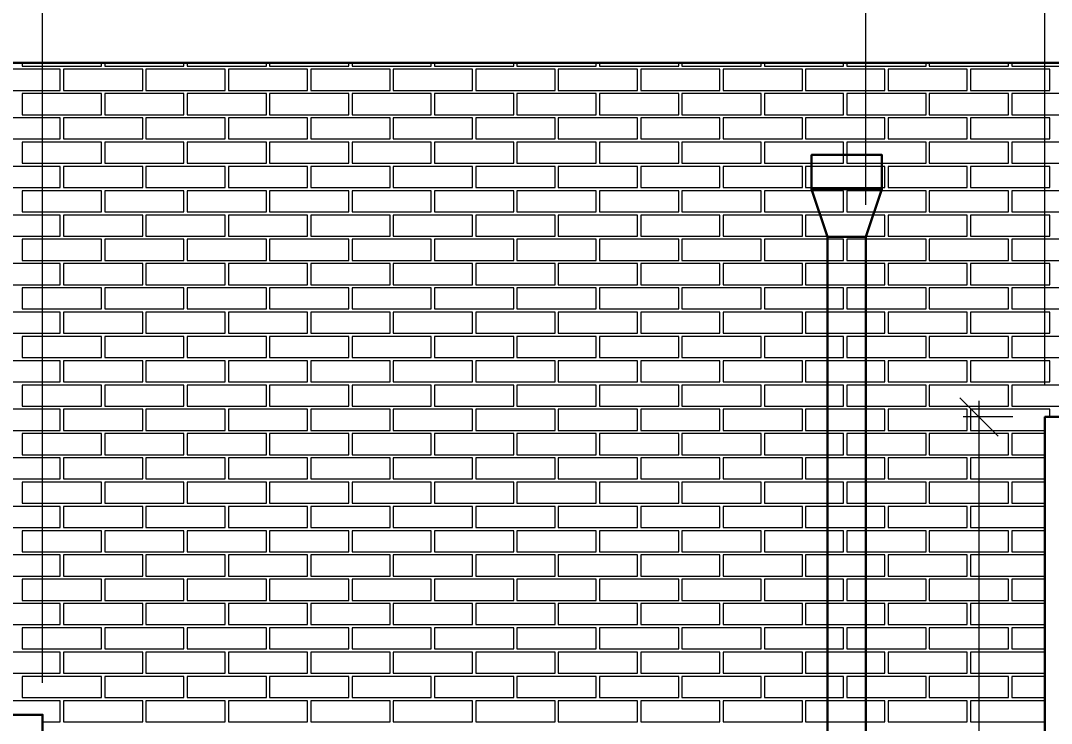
# Model space of a CAD drawing. Header units: millimetres. Extents: x -85477 to 745244, y -3684 to 128206.
# Drawn here: x 707928 to 711153, y 73037 to 75236 of the extents above; entities that cross this region are included whole.
import ezdxf

# ---------------------------------------------------------------- set-up
doc = ezdxf.new("R2010")
doc.units = ezdxf.units.MM
doc.layers.add('РАЗМЕРЫ', color=5, linetype='Continuous', lineweight=15)
doc.layers.add('СТЕНЫ 01', color=7, linetype='Continuous', lineweight=50)
doc.styles.add('ism - 01', font='simplex.shx', dxfattribs={"width": 0.62, "oblique": 15, "height": 150})
doc.dimstyles.new('ism - 01', dxfattribs={"dimtxt": 150, "dimasz": 120, "dimexe": 50, "dimexo": 100, "dimgap": 65, "dimtad": 1, "dimdec": 0, "dimtxsty": 'ism - 01', "dimblk": 'OBLIQUE', "dimcen": 0, "dimdle": 50, "dimadec": 0, "dimazin": 0, "dimtfac": 1, "dimtdec": 0, "dimtmove": 0, "dimatfit": 3, "dimldrblk": 'OBLIQUE', "dimfxl": 1, "dimlwd": -1, "dimlwe": -1, "dimarcsym": 0})

# ---------------------------------------------------------------- blocks, each defined once
blk = doc.blocks.new('_Oblique')
at = {"color": 0, "lineweight": -2}
blk.add_line((-0.5, -0.5), (0.5, 0.5), dxfattribs=at)
blk = doc.blocks.new('*D350')
at = {"layer": 'Defpoints', "color": 0}
for p in [(710572.6, 75451.7), (710572.6, 74559.4), (711132.6, 73996)]:
    blk.add_point(p, dxfattribs=at)
at = {"layer": 'РАЗМЕРЫ', "color": 0}
for p, q in [((710572.6, 74659.4), (710572.6, 75501.7)), ((711132.6, 74096), (711132.6, 75501.7)), ((711182.6, 75451.7), (710522.6, 75451.7))]:
    blk.add_line(p, q, dxfattribs=at)
at = {"layer": 'РАЗМЕРЫ', "color": 0, "xscale": 120, "yscale": 120, "zscale": 120, "rotation": 180}
blk.add_blockref('_Oblique', (710572.6, 75451.7), dxfattribs=at)
at = {"layer": 'РАЗМЕРЫ', "color": 0, "xscale": 120, "yscale": 120, "zscale": 120}
blk.add_blockref('_Oblique', (711132.6, 75451.7), dxfattribs=at)
at = {"layer": 'РАЗМЕРЫ', "color": 0, "insert": (710852.6, 75599.2), "char_height": 150, "attachment_point": 5, "style": 'ism - 01'}
blk.add_mtext('560', dxfattribs=at)
blk = doc.blocks.new('*D351')
at = {"layer": 'Defpoints', "color": 0}
for p in [(706777.3, 75773.4), (706777.3, 75104), (711132.6, 73996)]:
    blk.add_point(p, dxfattribs=at)
at = {"layer": 'РАЗМЕРЫ', "color": 0}
for p, q in [((706777.3, 75204), (706777.3, 75823.4)), ((711132.6, 74096), (711132.6, 75823.4)), ((711182.6, 75773.4), (706727.3, 75773.4))]:
    blk.add_line(p, q, dxfattribs=at)
at = {"layer": 'РАЗМЕРЫ', "color": 0, "xscale": 120, "yscale": 120, "zscale": 120, "rotation": 180}
blk.add_blockref('_Oblique', (706777.3, 75773.4), dxfattribs=at)
at = {"layer": 'РАЗМЕРЫ', "color": 0, "xscale": 120, "yscale": 120, "zscale": 120}
blk.add_blockref('_Oblique', (711132.6, 75773.4), dxfattribs=at)
at = {"layer": 'РАЗМЕРЫ', "color": 0, "insert": (708954.9, 75916.5), "char_height": 150, "attachment_point": 5, "style": 'ism - 01'}
blk.add_mtext('4355', dxfattribs=at)
blk = doc.blocks.new('*D353')
at = {"layer": 'Defpoints', "color": 0}
for p in [(707996.6, 75483.2), (707216.6, 73064), (707996.6, 73064)]:
    blk.add_point(p, dxfattribs=at)
at = {"layer": 'РАЗМЕРЫ', "color": 0}
for p, q in [((707216.6, 73164), (707216.6, 75533.2)), ((707996.6, 73164), (707996.6, 75533.2)), ((707166.6, 75483.2), (708046.6, 75483.2)), ((707996.6, 75483.2), (708721.5, 75483.2))]:
    blk.add_line(p, q, dxfattribs=at)
at = {"layer": 'РАЗМЕРЫ', "color": 0, "xscale": 120, "yscale": 120, "zscale": 120, "rotation": 180}
blk.add_blockref('_Oblique', (707216.6, 75483.2), dxfattribs=at)
at = {"layer": 'РАЗМЕРЫ', "color": 0, "xscale": 120, "yscale": 120, "zscale": 120}
blk.add_blockref('_Oblique', (707996.6, 75483.2), dxfattribs=at)
at = {"layer": 'РАЗМЕРЫ', "color": 0, "insert": (708545.8, 75623.2), "char_height": 150, "attachment_point": 5, "style": 'ism - 01'}
blk.add_mtext('780', dxfattribs=at)
blk = doc.blocks.new('*D354')
at = {"layer": 'Defpoints', "color": 0}
for p in [(713080.6, 75773.4), (711132.6, 73996), (713080.6, 73996)]:
    blk.add_point(p, dxfattribs=at)
at = {"layer": 'РАЗМЕРЫ', "color": 0}
for p, q in [((711132.6, 74096), (711132.6, 75823.4)), ((713080.6, 74096), (713080.6, 75823.4)), ((711082.6, 75773.4), (713130.6, 75773.4))]:
    blk.add_line(p, q, dxfattribs=at)
at = {"layer": 'РАЗМЕРЫ', "color": 0, "xscale": 120, "yscale": 120, "zscale": 120, "rotation": 180}
blk.add_blockref('_Oblique', (711132.6, 75773.4), dxfattribs=at)
at = {"layer": 'РАЗМЕРЫ', "color": 0, "xscale": 120, "yscale": 120, "zscale": 120}
blk.add_blockref('_Oblique', (713080.6, 75773.4), dxfattribs=at)
at = {"layer": 'РАЗМЕРЫ', "color": 0, "insert": (712106.6, 75917.7), "char_height": 150, "attachment_point": 5, "style": 'ism - 01'}
blk.add_mtext('1948', dxfattribs=at)
blk = doc.blocks.new('*D362')
at = {"layer": 'Defpoints', "color": 0}
for p in [(710926.7, 73996), (711132.6, 73996), (711132.6, 71004)]:
    blk.add_point(p, dxfattribs=at)
at = {"layer": 'РАЗМЕРЫ', "color": 0}
for p, q in [((710926.7, 70954), (710926.7, 74046)), ((711032.6, 73996), (710876.7, 73996)), ((711032.6, 71004), (710876.7, 71004))]:
    blk.add_line(p, q, dxfattribs=at)
at = {"layer": 'РАЗМЕРЫ', "color": 0, "xscale": 120, "yscale": 120, "zscale": 120}
for p, rotation in [((710926.7, 73996), 90), ((710926.7, 71004), 270)]:
    blk.add_blockref('_Oblique', p, dxfattribs=dict(at, rotation=rotation))
at = {"layer": 'РАЗМЕРЫ', "color": 0, "insert": (710776.5, 72500), "char_height": 150, "attachment_point": 5, "rotation": 90, "style": 'ism - 01', "bg_fill": 3, "box_fill_scale": 1.1, "bg_fill_color": 256, "bg_fill_true_color": 13158600, "bg_fill_transparency": 0}
blk.add_mtext('2992', dxfattribs=at)

msp = doc.modelspace()

# ---------------------------------------------------------------- linework, layer by layer
at = {"layer": 'РАЗМЕРЫ', "color": 9, "transparency": 33554559}
for points in [[(707803.9, 75018), (708051.9, 75018), (708051.9, 75084), (707803.9, 75084)], [(708061.9, 75018), (708309.9, 75018), (708309.9, 75084), (708061.9, 75084)], [(708319.9, 75018), (708567.9, 75018), (708567.9, 75084), (708319.9, 75084)], [(708577.9, 75018), (708825.9, 75018), (708825.9, 75084), (708577.9, 75084)], [(708835.9, 75018), (709083.9, 75018), (709083.9, 75084), (708835.9, 75084)], [(709093.9, 75018), (709341.9, 75018), (709341.9, 75084), (709093.9, 75084)], [(709351.9, 75018), (709599.9, 75018), (709599.9, 75084), (709351.9, 75084)], [(709609.9, 75018), (709857.9, 75018), (709857.9, 75084), (709609.9, 75084)], [(709867.9, 75018), (710115.9, 75018), (710115.9, 75084), (709867.9, 75084)], [(710125.9, 75018), (710373.9, 75018), (710373.9, 75084), (710125.9, 75084)], [(710383.9, 75018), (710631.9, 75018), (710631.9, 75084), (710383.9, 75084)], [(710641.9, 75018), (710889.9, 75018), (710889.9, 75084), (710641.9, 75084)], [(710899.9, 75018), (711147.9, 75018), (711147.9, 75084), (710899.9, 75084)], [(707932.9, 74942), (708180.9, 74942), (708180.9, 75008), (707932.9, 75008)], [(708190.9, 74942), (708438.9, 74942), (708438.9, 75008), (708190.9, 75008)], [(708448.9, 74942), (708696.9, 74942), (708696.9, 75008), (708448.9, 75008)], [(708706.9, 74942), (708954.9, 74942), (708954.9, 75008), (708706.9, 75008)], [(708964.9, 74942), (709212.9, 74942), (709212.9, 75008), (708964.9, 75008)], [(709222.9, 74942), (709470.9, 74942), (709470.9, 75008), (709222.9, 75008)], [(709480.9, 74942), (709728.9, 74942), (709728.9, 75008), (709480.9, 75008)], [(709738.9, 74942), (709986.9, 74942), (709986.9, 75008), (709738.9, 75008)], [(709996.9, 74942), (710244.9, 74942), (710244.9, 75008), (709996.9, 75008)], [(710254.9, 74942), (710502.9, 74942), (710502.9, 75008), (710254.9, 75008)], [(710512.9, 74942), (710760.9, 74942), (710760.9, 75008), (710512.9, 75008)], [(710770.9, 74942), (711018.9, 74942), (711018.9, 75008), (710770.9, 75008)], [(711028.9, 74942), (711276.9, 74942), (711276.9, 75008), (711028.9, 75008)], [(707803.9, 74866), (708051.9, 74866), (708051.9, 74932), (707803.9, 74932)], [(708061.9, 74866), (708309.9, 74866), (708309.9, 74932), (708061.9, 74932)], [(708319.9, 74866), (708567.9, 74866), (708567.9, 74932), (708319.9, 74932)], [(708577.9, 74866), (708825.9, 74866), (708825.9, 74932), (708577.9, 74932)], [(708835.9, 74866), (709083.9, 74866), (709083.9, 74932), (708835.9, 74932)], [(709093.9, 74866), (709341.9, 74866), (709341.9, 74932), (709093.9, 74932)], [(709351.9, 74866), (709599.9, 74866), (709599.9, 74932), (709351.9, 74932)], [(709609.9, 74866), (709857.9, 74866), (709857.9, 74932), (709609.9, 74932)], [(709867.9, 74866), (710115.9, 74866), (710115.9, 74932), (709867.9, 74932)], [(710125.9, 74866), (710373.9, 74866), (710373.9, 74932), (710125.9, 74932)], [(710383.9, 74866), (710631.9, 74866), (710631.9, 74932), (710383.9, 74932)], [(710641.9, 74866), (710889.9, 74866), (710889.9, 74932), (710641.9, 74932)], [(710899.9, 74866), (711147.9, 74866), (711147.9, 74932), (710899.9, 74932)], [(707932.9, 74790), (708180.9, 74790), (708180.9, 74856), (707932.9, 74856)], [(708190.9, 74790), (708438.9, 74790), (708438.9, 74856), (708190.9, 74856)], [(708448.9, 74790), (708696.9, 74790), (708696.9, 74856), (708448.9, 74856)], [(708706.9, 74790), (708954.9, 74790), (708954.9, 74856), (708706.9, 74856)], [(708964.9, 74790), (709212.9, 74790), (709212.9, 74856), (708964.9, 74856)], [(709222.9, 74790), (709470.9, 74790), (709470.9, 74856), (709222.9, 74856)], [(709480.9, 74790), (709728.9, 74790), (709728.9, 74856), (709480.9, 74856)], [(709738.9, 74790), (709986.9, 74790), (709986.9, 74856), (709738.9, 74856)], [(709996.9, 74790), (710244.9, 74790), (710244.9, 74856), (709996.9, 74856)], [(710254.9, 74790), (710502.9, 74790), (710502.9, 74856), (710254.9, 74856)], [(710512.9, 74790), (710760.9, 74790), (710760.9, 74856), (710512.9, 74856)], [(710770.9, 74790), (711018.9, 74790), (711018.9, 74856), (710770.9, 74856)], [(711028.9, 74790), (711276.9, 74790), (711276.9, 74856), (711028.9, 74856)], [(707803.9, 74714), (708051.9, 74714), (708051.9, 74780), (707803.9, 74780)], [(708061.9, 74714), (708309.9, 74714), (708309.9, 74780), (708061.9, 74780)], [(708319.9, 74714), (708567.9, 74714), (708567.9, 74780), (708319.9, 74780)], [(708577.9, 74714), (708825.9, 74714), (708825.9, 74780), (708577.9, 74780)], [(708835.9, 74714), (709083.9, 74714), (709083.9, 74780), (708835.9, 74780)], [(709093.9, 74714), (709341.9, 74714), (709341.9, 74780), (709093.9, 74780)], [(709351.9, 74714), (709599.9, 74714), (709599.9, 74780), (709351.9, 74780)], [(709609.9, 74714), (709857.9, 74714), (709857.9, 74780), (709609.9, 74780)], [(709867.9, 74714), (710115.9, 74714), (710115.9, 74780), (709867.9, 74780)], [(710125.9, 74714), (710373.9, 74714), (710373.9, 74780), (710125.9, 74780)], [(710383.9, 74714), (710631.9, 74714), (710631.9, 74780), (710383.9, 74780)], [(710641.9, 74714), (710889.9, 74714), (710889.9, 74780), (710641.9, 74780)], [(710899.9, 74714), (711147.9, 74714), (711147.9, 74780), (710899.9, 74780)], [(707932.9, 74638), (708180.9, 74638), (708180.9, 74704), (707932.9, 74704)], [(708190.9, 74638), (708438.9, 74638), (708438.9, 74704), (708190.9, 74704)], [(708448.9, 74638), (708696.9, 74638), (708696.9, 74704), (708448.9, 74704)], [(708706.9, 74638), (708954.9, 74638), (708954.9, 74704), (708706.9, 74704)], [(708964.9, 74638), (709212.9, 74638), (709212.9, 74704), (708964.9, 74704)], [(709222.9, 74638), (709470.9, 74638), (709470.9, 74704), (709222.9, 74704)], [(709480.9, 74638), (709728.9, 74638), (709728.9, 74704), (709480.9, 74704)], [(709738.9, 74638), (709986.9, 74638), (709986.9, 74704), (709738.9, 74704)], [(709996.9, 74638), (710244.9, 74638), (710244.9, 74704), (709996.9, 74704)], [(710254.9, 74638), (710502.9, 74638), (710502.9, 74704), (710254.9, 74704)], [(710512.9, 74638), (710760.9, 74638), (710760.9, 74704), (710512.9, 74704)], [(710770.9, 74638), (711018.9, 74638), (711018.9, 74704), (710770.9, 74704)], [(711028.9, 74638), (711276.9, 74638), (711276.9, 74704), (711028.9, 74704)], [(707803.9, 74562), (708051.9, 74562), (708051.9, 74628), (707803.9, 74628)], [(708061.9, 74562), (708309.9, 74562), (708309.9, 74628), (708061.9, 74628)], [(708319.9, 74562), (708567.9, 74562), (708567.9, 74628), (708319.9, 74628)], [(708577.9, 74562), (708825.9, 74562), (708825.9, 74628), (708577.9, 74628)], [(708835.9, 74562), (709083.9, 74562), (709083.9, 74628), (708835.9, 74628)], [(709093.9, 74562), (709341.9, 74562), (709341.9, 74628), (709093.9, 74628)], [(709351.9, 74562), (709599.9, 74562), (709599.9, 74628), (709351.9, 74628)], [(709609.9, 74562), (709857.9, 74562), (709857.9, 74628), (709609.9, 74628)], [(709867.9, 74562), (710115.9, 74562), (710115.9, 74628), (709867.9, 74628)], [(710125.9, 74562), (710373.9, 74562), (710373.9, 74628), (710125.9, 74628)], [(710383.9, 74562), (710631.9, 74562), (710631.9, 74628), (710383.9, 74628)], [(710641.9, 74562), (710889.9, 74562), (710889.9, 74628), (710641.9, 74628)], [(710899.9, 74562), (711147.9, 74562), (711147.9, 74628), (710899.9, 74628)], [(707932.9, 74486), (708180.9, 74486), (708180.9, 74552), (707932.9, 74552)], [(708190.9, 74486), (708438.9, 74486), (708438.9, 74552), (708190.9, 74552)], [(708448.9, 74486), (708696.9, 74486), (708696.9, 74552), (708448.9, 74552)], [(708706.9, 74486), (708954.9, 74486), (708954.9, 74552), (708706.9, 74552)], [(708964.9, 74486), (709212.9, 74486), (709212.9, 74552), (708964.9, 74552)], [(709222.9, 74486), (709470.9, 74486), (709470.9, 74552), (709222.9, 74552)], [(709480.9, 74486), (709728.9, 74486), (709728.9, 74552), (709480.9, 74552)], [(709738.9, 74486), (709986.9, 74486), (709986.9, 74552), (709738.9, 74552)], [(709996.9, 74486), (710244.9, 74486), (710244.9, 74552), (709996.9, 74552)], [(710254.9, 74486), (710502.9, 74486), (710502.9, 74552), (710254.9, 74552)], [(710512.9, 74486), (710760.9, 74486), (710760.9, 74552), (710512.9, 74552)], [(710770.9, 74486), (711018.9, 74486), (711018.9, 74552), (710770.9, 74552)], [(711028.9, 74486), (711276.9, 74486), (711276.9, 74552), (711028.9, 74552)], [(707803.9, 74410), (708051.9, 74410), (708051.9, 74476), (707803.9, 74476)], [(708061.9, 74410), (708309.9, 74410), (708309.9, 74476), (708061.9, 74476)], [(708319.9, 74410), (708567.9, 74410), (708567.9, 74476), (708319.9, 74476)], [(708577.9, 74410), (708825.9, 74410), (708825.9, 74476), (708577.9, 74476)], [(708835.9, 74410), (709083.9, 74410), (709083.9, 74476), (708835.9, 74476)], [(709093.9, 74410), (709341.9, 74410), (709341.9, 74476), (709093.9, 74476)], [(709351.9, 74410), (709599.9, 74410), (709599.9, 74476), (709351.9, 74476)], [(709609.9, 74410), (709857.9, 74410), (709857.9, 74476), (709609.9, 74476)], [(709867.9, 74410), (710115.9, 74410), (710115.9, 74476), (709867.9, 74476)], [(710125.9, 74410), (710373.9, 74410), (710373.9, 74476), (710125.9, 74476)], [(710383.9, 74410), (710631.9, 74410), (710631.9, 74476), (710383.9, 74476)], [(710641.9, 74410), (710889.9, 74410), (710889.9, 74476), (710641.9, 74476)], [(710899.9, 74410), (711147.9, 74410), (711147.9, 74476), (710899.9, 74476)], [(707932.9, 74334), (708180.9, 74334), (708180.9, 74400), (707932.9, 74400)], [(708190.9, 74334), (708438.9, 74334), (708438.9, 74400), (708190.9, 74400)], [(708448.9, 74334), (708696.9, 74334), (708696.9, 74400), (708448.9, 74400)], [(708706.9, 74334), (708954.9, 74334), (708954.9, 74400), (708706.9, 74400)], [(708964.9, 74334), (709212.9, 74334), (709212.9, 74400), (708964.9, 74400)], [(709222.9, 74334), (709470.9, 74334), (709470.9, 74400), (709222.9, 74400)], [(709480.9, 74334), (709728.9, 74334), (709728.9, 74400), (709480.9, 74400)], [(709738.9, 74334), (709986.9, 74334), (709986.9, 74400), (709738.9, 74400)], [(709996.9, 74334), (710244.9, 74334), (710244.9, 74400), (709996.9, 74400)], [(710254.9, 74334), (710502.9, 74334), (710502.9, 74400), (710254.9, 74400)], [(710512.9, 74334), (710760.9, 74334), (710760.9, 74400), (710512.9, 74400)], [(710770.9, 74334), (711018.9, 74334), (711018.9, 74400), (710770.9, 74400)], [(711028.9, 74334), (711276.9, 74334), (711276.9, 74400), (711028.9, 74400)], [(707803.9, 74258), (708051.9, 74258), (708051.9, 74324), (707803.9, 74324)], [(708061.9, 74258), (708309.9, 74258), (708309.9, 74324), (708061.9, 74324)], [(708319.9, 74258), (708567.9, 74258), (708567.9, 74324), (708319.9, 74324)], [(708577.9, 74258), (708825.9, 74258), (708825.9, 74324), (708577.9, 74324)], [(708835.9, 74258), (709083.9, 74258), (709083.9, 74324), (708835.9, 74324)], [(709093.9, 74258), (709341.9, 74258), (709341.9, 74324), (709093.9, 74324)], [(709351.9, 74258), (709599.9, 74258), (709599.9, 74324), (709351.9, 74324)], [(709609.9, 74258), (709857.9, 74258), (709857.9, 74324), (709609.9, 74324)], [(709867.9, 74258), (710115.9, 74258), (710115.9, 74324), (709867.9, 74324)], [(710125.9, 74258), (710373.9, 74258), (710373.9, 74324), (710125.9, 74324)], [(710383.9, 74258), (710631.9, 74258), (710631.9, 74324), (710383.9, 74324)], [(710641.9, 74258), (710889.9, 74258), (710889.9, 74324), (710641.9, 74324)], [(710899.9, 74258), (711147.9, 74258), (711147.9, 74324), (710899.9, 74324)], [(707932.9, 74182), (708180.9, 74182), (708180.9, 74248), (707932.9, 74248)], [(708190.9, 74182), (708438.9, 74182), (708438.9, 74248), (708190.9, 74248)], [(708448.9, 74182), (708696.9, 74182), (708696.9, 74248), (708448.9, 74248)], [(708706.9, 74182), (708954.9, 74182), (708954.9, 74248), (708706.9, 74248)], [(708964.9, 74182), (709212.9, 74182), (709212.9, 74248), (708964.9, 74248)], [(709222.9, 74182), (709470.9, 74182), (709470.9, 74248), (709222.9, 74248)], [(709480.9, 74182), (709728.9, 74182), (709728.9, 74248), (709480.9, 74248)], [(709738.9, 74182), (709986.9, 74182), (709986.9, 74248), (709738.9, 74248)], [(709996.9, 74182), (710244.9, 74182), (710244.9, 74248), (709996.9, 74248)], [(710254.9, 74182), (710502.9, 74182), (710502.9, 74248), (710254.9, 74248)], [(710512.9, 74182), (710760.9, 74182), (710760.9, 74248), (710512.9, 74248)], [(710770.9, 74182), (711018.9, 74182), (711018.9, 74248), (710770.9, 74248)], [(711028.9, 74182), (711276.9, 74182), (711276.9, 74248), (711028.9, 74248)], [(707803.9, 74106), (708051.9, 74106), (708051.9, 74172), (707803.9, 74172)], [(708061.9, 74106), (708309.9, 74106), (708309.9, 74172), (708061.9, 74172)], [(708319.9, 74106), (708567.9, 74106), (708567.9, 74172), (708319.9, 74172)], [(708577.9, 74106), (708825.9, 74106), (708825.9, 74172), (708577.9, 74172)], [(708835.9, 74106), (709083.9, 74106), (709083.9, 74172), (708835.9, 74172)], [(709093.9, 74106), (709341.9, 74106), (709341.9, 74172), (709093.9, 74172)], [(709351.9, 74106), (709599.9, 74106), (709599.9, 74172), (709351.9, 74172)], [(709609.9, 74106), (709857.9, 74106), (709857.9, 74172), (709609.9, 74172)], [(709867.9, 74106), (710115.9, 74106), (710115.9, 74172), (709867.9, 74172)], [(710125.9, 74106), (710373.9, 74106), (710373.9, 74172), (710125.9, 74172)], [(710383.9, 74106), (710631.9, 74106), (710631.9, 74172), (710383.9, 74172)], [(710641.9, 74106), (710889.9, 74106), (710889.9, 74172), (710641.9, 74172)], [(710899.9, 74106), (711147.9, 74106), (711147.9, 74172), (710899.9, 74172)], [(707932.9, 74030), (708180.9, 74030), (708180.9, 74096), (707932.9, 74096)], [(708190.9, 74030), (708438.9, 74030), (708438.9, 74096), (708190.9, 74096)], [(708448.9, 74030), (708696.9, 74030), (708696.9, 74096), (708448.9, 74096)], [(708706.9, 74030), (708954.9, 74030), (708954.9, 74096), (708706.9, 74096)], [(708964.9, 74030), (709212.9, 74030), (709212.9, 74096), (708964.9, 74096)], [(709222.9, 74030), (709470.9, 74030), (709470.9, 74096), (709222.9, 74096)], [(709480.9, 74030), (709728.9, 74030), (709728.9, 74096), (709480.9, 74096)], [(709738.9, 74030), (709986.9, 74030), (709986.9, 74096), (709738.9, 74096)], [(709996.9, 74030), (710244.9, 74030), (710244.9, 74096), (709996.9, 74096)], [(710254.9, 74030), (710502.9, 74030), (710502.9, 74096), (710254.9, 74096)], [(710512.9, 74030), (710760.9, 74030), (710760.9, 74096), (710512.9, 74096)], [(710770.9, 74030), (711018.9, 74030), (711018.9, 74096), (710770.9, 74096)], [(711028.9, 74030), (711276.9, 74030), (711276.9, 74096), (711028.9, 74096)], [(707803.9, 73954), (708051.9, 73954), (708051.9, 74020), (707803.9, 74020)], [(708061.9, 73954), (708309.9, 73954), (708309.9, 74020), (708061.9, 74020)], [(708319.9, 73954), (708567.9, 73954), (708567.9, 74020), (708319.9, 74020)], [(708577.9, 73954), (708825.9, 73954), (708825.9, 74020), (708577.9, 74020)], [(708835.9, 73954), (709083.9, 73954), (709083.9, 74020), (708835.9, 74020)], [(709093.9, 73954), (709341.9, 73954), (709341.9, 74020), (709093.9, 74020)], [(709351.9, 73954), (709599.9, 73954), (709599.9, 74020), (709351.9, 74020)], [(709609.9, 73954), (709857.9, 73954), (709857.9, 74020), (709609.9, 74020)], [(709867.9, 73954), (710115.9, 73954), (710115.9, 74020), (709867.9, 74020)], [(710125.9, 73954), (710373.9, 73954), (710373.9, 74020), (710125.9, 74020)], [(710383.9, 73954), (710631.9, 73954), (710631.9, 74020), (710383.9, 74020)], [(710641.9, 73954), (710889.9, 73954), (710889.9, 74020), (710641.9, 74020)], [(707932.9, 73878), (708180.9, 73878), (708180.9, 73944), (707932.9, 73944)], [(708190.9, 73878), (708438.9, 73878), (708438.9, 73944), (708190.9, 73944)], [(708448.9, 73878), (708696.9, 73878), (708696.9, 73944), (708448.9, 73944)], [(708706.9, 73878), (708954.9, 73878), (708954.9, 73944), (708706.9, 73944)], [(708964.9, 73878), (709212.9, 73878), (709212.9, 73944), (708964.9, 73944)], [(709222.9, 73878), (709470.9, 73878), (709470.9, 73944), (709222.9, 73944)], [(709480.9, 73878), (709728.9, 73878), (709728.9, 73944), (709480.9, 73944)], [(709738.9, 73878), (709986.9, 73878), (709986.9, 73944), (709738.9, 73944)], [(709996.9, 73878), (710244.9, 73878), (710244.9, 73944), (709996.9, 73944)], [(710254.9, 73878), (710502.9, 73878), (710502.9, 73944), (710254.9, 73944)], [(710512.9, 73878), (710760.9, 73878), (710760.9, 73944), (710512.9, 73944)], [(710770.9, 73878), (711018.9, 73878), (711018.9, 73944), (710770.9, 73944)], [(707803.9, 73802), (708051.9, 73802), (708051.9, 73868), (707803.9, 73868)], [(708061.9, 73802), (708309.9, 73802), (708309.9, 73868), (708061.9, 73868)], [(708319.9, 73802), (708567.9, 73802), (708567.9, 73868), (708319.9, 73868)], [(708577.9, 73802), (708825.9, 73802), (708825.9, 73868), (708577.9, 73868)], [(708835.9, 73802), (709083.9, 73802), (709083.9, 73868), (708835.9, 73868)], [(709093.9, 73802), (709341.9, 73802), (709341.9, 73868), (709093.9, 73868)], [(709351.9, 73802), (709599.9, 73802), (709599.9, 73868), (709351.9, 73868)], [(709609.9, 73802), (709857.9, 73802), (709857.9, 73868), (709609.9, 73868)], [(709867.9, 73802), (710115.9, 73802), (710115.9, 73868), (709867.9, 73868)], [(710125.9, 73802), (710373.9, 73802), (710373.9, 73868), (710125.9, 73868)], [(710383.9, 73802), (710631.9, 73802), (710631.9, 73868), (710383.9, 73868)], [(710641.9, 73802), (710889.9, 73802), (710889.9, 73868), (710641.9, 73868)], [(707932.9, 73726), (708180.9, 73726), (708180.9, 73792), (707932.9, 73792)], [(708190.9, 73726), (708438.9, 73726), (708438.9, 73792), (708190.9, 73792)], [(708448.9, 73726), (708696.9, 73726), (708696.9, 73792), (708448.9, 73792)], [(708706.9, 73726), (708954.9, 73726), (708954.9, 73792), (708706.9, 73792)], [(708964.9, 73726), (709212.9, 73726), (709212.9, 73792), (708964.9, 73792)], [(709222.9, 73726), (709470.9, 73726), (709470.9, 73792), (709222.9, 73792)], [(709480.9, 73726), (709728.9, 73726), (709728.9, 73792), (709480.9, 73792)], [(709738.9, 73726), (709986.9, 73726), (709986.9, 73792), (709738.9, 73792)], [(709996.9, 73726), (710244.9, 73726), (710244.9, 73792), (709996.9, 73792)], [(710254.9, 73726), (710502.9, 73726), (710502.9, 73792), (710254.9, 73792)], [(710512.9, 73726), (710760.9, 73726), (710760.9, 73792), (710512.9, 73792)], [(710770.9, 73726), (711018.9, 73726), (711018.9, 73792), (710770.9, 73792)], [(707803.9, 73650), (708051.9, 73650), (708051.9, 73716), (707803.9, 73716)], [(708061.9, 73650), (708309.9, 73650), (708309.9, 73716), (708061.9, 73716)], [(708319.9, 73650), (708567.9, 73650), (708567.9, 73716), (708319.9, 73716)], [(708577.9, 73650), (708825.9, 73650), (708825.9, 73716), (708577.9, 73716)], [(708835.9, 73650), (709083.9, 73650), (709083.9, 73716), (708835.9, 73716)], [(709093.9, 73650), (709341.9, 73650), (709341.9, 73716), (709093.9, 73716)], [(709351.9, 73650), (709599.9, 73650), (709599.9, 73716), (709351.9, 73716)], [(709609.9, 73650), (709857.9, 73650), (709857.9, 73716), (709609.9, 73716)], [(709867.9, 73650), (710115.9, 73650), (710115.9, 73716), (709867.9, 73716)], [(710125.9, 73650), (710373.9, 73650), (710373.9, 73716), (710125.9, 73716)], [(710383.9, 73650), (710631.9, 73650), (710631.9, 73716), (710383.9, 73716)], [(710641.9, 73650), (710889.9, 73650), (710889.9, 73716), (710641.9, 73716)], [(707932.9, 73574), (708180.9, 73574), (708180.9, 73640), (707932.9, 73640)], [(708190.9, 73574), (708438.9, 73574), (708438.9, 73640), (708190.9, 73640)], [(708448.9, 73574), (708696.9, 73574), (708696.9, 73640), (708448.9, 73640)], [(708706.9, 73574), (708954.9, 73574), (708954.9, 73640), (708706.9, 73640)], [(708964.9, 73574), (709212.9, 73574), (709212.9, 73640), (708964.9, 73640)], [(709222.9, 73574), (709470.9, 73574), (709470.9, 73640), (709222.9, 73640)], [(709480.9, 73574), (709728.9, 73574), (709728.9, 73640), (709480.9, 73640)], [(709738.9, 73574), (709986.9, 73574), (709986.9, 73640), (709738.9, 73640)], [(709996.9, 73574), (710244.9, 73574), (710244.9, 73640), (709996.9, 73640)], [(710254.9, 73574), (710502.9, 73574), (710502.9, 73640), (710254.9, 73640)], [(710512.9, 73574), (710760.9, 73574), (710760.9, 73640), (710512.9, 73640)], [(710770.9, 73574), (711018.9, 73574), (711018.9, 73640), (710770.9, 73640)], [(707803.9, 73498), (708051.9, 73498), (708051.9, 73564), (707803.9, 73564)], [(708061.9, 73498), (708309.9, 73498), (708309.9, 73564), (708061.9, 73564)], [(708319.9, 73498), (708567.9, 73498), (708567.9, 73564), (708319.9, 73564)], [(708577.9, 73498), (708825.9, 73498), (708825.9, 73564), (708577.9, 73564)], [(708835.9, 73498), (709083.9, 73498), (709083.9, 73564), (708835.9, 73564)], [(709093.9, 73498), (709341.9, 73498), (709341.9, 73564), (709093.9, 73564)], [(709351.9, 73498), (709599.9, 73498), (709599.9, 73564), (709351.9, 73564)], [(709609.9, 73498), (709857.9, 73498), (709857.9, 73564), (709609.9, 73564)], [(709867.9, 73498), (710115.9, 73498), (710115.9, 73564), (709867.9, 73564)], [(710125.9, 73498), (710373.9, 73498), (710373.9, 73564), (710125.9, 73564)], [(710383.9, 73498), (710631.9, 73498), (710631.9, 73564), (710383.9, 73564)], [(710641.9, 73498), (710889.9, 73498), (710889.9, 73564), (710641.9, 73564)], [(707932.9, 73422), (708180.9, 73422), (708180.9, 73488), (707932.9, 73488)], [(708190.9, 73422), (708438.9, 73422), (708438.9, 73488), (708190.9, 73488)], [(708448.9, 73422), (708696.9, 73422), (708696.9, 73488), (708448.9, 73488)], [(708706.9, 73422), (708954.9, 73422), (708954.9, 73488), (708706.9, 73488)], [(708964.9, 73422), (709212.9, 73422), (709212.9, 73488), (708964.9, 73488)], [(709222.9, 73422), (709470.9, 73422), (709470.9, 73488), (709222.9, 73488)], [(709480.9, 73422), (709728.9, 73422), (709728.9, 73488), (709480.9, 73488)], [(709738.9, 73422), (709986.9, 73422), (709986.9, 73488), (709738.9, 73488)], [(709996.9, 73422), (710244.9, 73422), (710244.9, 73488), (709996.9, 73488)], [(710254.9, 73422), (710502.9, 73422), (710502.9, 73488), (710254.9, 73488)], [(710512.9, 73422), (710760.9, 73422), (710760.9, 73488), (710512.9, 73488)], [(710770.9, 73422), (711018.9, 73422), (711018.9, 73488), (710770.9, 73488)], [(707803.9, 73346), (708051.9, 73346), (708051.9, 73412), (707803.9, 73412)], [(708061.9, 73346), (708309.9, 73346), (708309.9, 73412), (708061.9, 73412)], [(708319.9, 73346), (708567.9, 73346), (708567.9, 73412), (708319.9, 73412)], [(708577.9, 73346), (708825.9, 73346), (708825.9, 73412), (708577.9, 73412)], [(708835.9, 73346), (709083.9, 73346), (709083.9, 73412), (708835.9, 73412)], [(709093.9, 73346), (709341.9, 73346), (709341.9, 73412), (709093.9, 73412)], [(709351.9, 73346), (709599.9, 73346), (709599.9, 73412), (709351.9, 73412)], [(709609.9, 73346), (709857.9, 73346), (709857.9, 73412), (709609.9, 73412)], [(709867.9, 73346), (710115.9, 73346), (710115.9, 73412), (709867.9, 73412)], [(710125.9, 73346), (710373.9, 73346), (710373.9, 73412), (710125.9, 73412)], [(710383.9, 73346), (710631.9, 73346), (710631.9, 73412), (710383.9, 73412)], [(710641.9, 73346), (710889.9, 73346), (710889.9, 73412), (710641.9, 73412)], [(707932.9, 73270), (708180.9, 73270), (708180.9, 73336), (707932.9, 73336)], [(708190.9, 73270), (708438.9, 73270), (708438.9, 73336), (708190.9, 73336)], [(708448.9, 73270), (708696.9, 73270), (708696.9, 73336), (708448.9, 73336)], [(708706.9, 73270), (708954.9, 73270), (708954.9, 73336), (708706.9, 73336)], [(708964.9, 73270), (709212.9, 73270), (709212.9, 73336), (708964.9, 73336)], [(709222.9, 73270), (709470.9, 73270), (709470.9, 73336), (709222.9, 73336)], [(709480.9, 73270), (709728.9, 73270), (709728.9, 73336), (709480.9, 73336)], [(709738.9, 73270), (709986.9, 73270), (709986.9, 73336), (709738.9, 73336)], [(709996.9, 73270), (710244.9, 73270), (710244.9, 73336), (709996.9, 73336)], [(710254.9, 73270), (710502.9, 73270), (710502.9, 73336), (710254.9, 73336)], [(710512.9, 73270), (710760.9, 73270), (710760.9, 73336), (710512.9, 73336)], [(710770.9, 73270), (711018.9, 73270), (711018.9, 73336), (710770.9, 73336)], [(707803.9, 73194), (708051.9, 73194), (708051.9, 73260), (707803.9, 73260)], [(708061.9, 73194), (708309.9, 73194), (708309.9, 73260), (708061.9, 73260)], [(708319.9, 73194), (708567.9, 73194), (708567.9, 73260), (708319.9, 73260)], [(708577.9, 73194), (708825.9, 73194), (708825.9, 73260), (708577.9, 73260)], [(708835.9, 73194), (709083.9, 73194), (709083.9, 73260), (708835.9, 73260)], [(709093.9, 73194), (709341.9, 73194), (709341.9, 73260), (709093.9, 73260)], [(709351.9, 73194), (709599.9, 73194), (709599.9, 73260), (709351.9, 73260)], [(709609.9, 73194), (709857.9, 73194), (709857.9, 73260), (709609.9, 73260)], [(709867.9, 73194), (710115.9, 73194), (710115.9, 73260), (709867.9, 73260)], [(710125.9, 73194), (710373.9, 73194), (710373.9, 73260), (710125.9, 73260)], [(710383.9, 73194), (710631.9, 73194), (710631.9, 73260), (710383.9, 73260)], [(710641.9, 73194), (710889.9, 73194), (710889.9, 73260), (710641.9, 73260)], [(707932.9, 73118), (708180.9, 73118), (708180.9, 73184), (707932.9, 73184)], [(708190.9, 73118), (708438.9, 73118), (708438.9, 73184), (708190.9, 73184)], [(708448.9, 73118), (708696.9, 73118), (708696.9, 73184), (708448.9, 73184)], [(708706.9, 73118), (708954.9, 73118), (708954.9, 73184), (708706.9, 73184)], [(708964.9, 73118), (709212.9, 73118), (709212.9, 73184), (708964.9, 73184)], [(709222.9, 73118), (709470.9, 73118), (709470.9, 73184), (709222.9, 73184)], [(709480.9, 73118), (709728.9, 73118), (709728.9, 73184), (709480.9, 73184)], [(709738.9, 73118), (709986.9, 73118), (709986.9, 73184), (709738.9, 73184)], [(709996.9, 73118), (710244.9, 73118), (710244.9, 73184), (709996.9, 73184)], [(710254.9, 73118), (710502.9, 73118), (710502.9, 73184), (710254.9, 73184)], [(710512.9, 73118), (710760.9, 73118), (710760.9, 73184), (710512.9, 73184)], [(710770.9, 73118), (711018.9, 73118), (711018.9, 73184), (710770.9, 73184)], [(708061.9, 73042), (708309.9, 73042), (708309.9, 73108), (708061.9, 73108)], [(708319.9, 73042), (708567.9, 73042), (708567.9, 73108), (708319.9, 73108)], [(708577.9, 73042), (708825.9, 73042), (708825.9, 73108), (708577.9, 73108)], [(708835.9, 73042), (709083.9, 73042), (709083.9, 73108), (708835.9, 73108)], [(709093.9, 73042), (709341.9, 73042), (709341.9, 73108), (709093.9, 73108)], [(709351.9, 73042), (709599.9, 73042), (709599.9, 73108), (709351.9, 73108)], [(709609.9, 73042), (709857.9, 73042), (709857.9, 73108), (709609.9, 73108)], [(709867.9, 73042), (710115.9, 73042), (710115.9, 73108), (709867.9, 73108)], [(710125.9, 73042), (710373.9, 73042), (710373.9, 73108), (710125.9, 73108)], [(710383.9, 73042), (710631.9, 73042), (710631.9, 73108), (710383.9, 73108)], [(710641.9, 73042), (710889.9, 73042), (710889.9, 73108), (710641.9, 73108)]]:
    msp.add_lwpolyline(points, close=True, dxfattribs=at)
for points in [[(707932.9, 75104), (707932.9, 75094), (708180.9, 75094), (708180.9, 75104)], [(708190.9, 75104), (708190.9, 75094), (708438.9, 75094), (708438.9, 75104)], [(708448.9, 75104), (708448.9, 75094), (708696.9, 75094), (708696.9, 75104)], [(708706.9, 75104), (708706.9, 75094), (708954.9, 75094), (708954.9, 75104)], [(708964.9, 75104), (708964.9, 75094), (709212.9, 75094), (709212.9, 75104)], [(709222.9, 75104), (709222.9, 75094), (709470.9, 75094), (709470.9, 75104)], [(709480.9, 75104), (709480.9, 75094), (709728.9, 75094), (709728.9, 75104)], [(709738.9, 75104), (709738.9, 75094), (709986.9, 75094), (709986.9, 75104)], [(709996.9, 75104), (709996.9, 75094), (710244.9, 75094), (710244.9, 75104)], [(710254.9, 75104), (710254.9, 75094), (710502.9, 75094), (710502.9, 75104)], [(710512.9, 75104), (710512.9, 75094), (710760.9, 75094), (710760.9, 75104)], [(710770.9, 75104), (710770.9, 75094), (711018.9, 75094), (711018.9, 75104)], [(711028.9, 75104), (711028.9, 75094), (711276.9, 75094), (711276.9, 75104)], [(711147.9, 73996), (711147.9, 74020), (710899.9, 74020), (710899.9, 73954), (711132.6, 73954)], [(711132.6, 73944), (711028.9, 73944), (711028.9, 73878), (711132.6, 73878)], [(711132.6, 73868), (710899.9, 73868), (710899.9, 73802), (711132.6, 73802)], [(711132.6, 73792), (711028.9, 73792), (711028.9, 73726), (711132.6, 73726)], [(711132.6, 73716), (710899.9, 73716), (710899.9, 73650), (711132.6, 73650)], [(711132.6, 73640), (711028.9, 73640), (711028.9, 73574), (711132.6, 73574)], [(711132.6, 73564), (710899.9, 73564), (710899.9, 73498), (711132.6, 73498)], [(711132.6, 73488), (711028.9, 73488), (711028.9, 73422), (711132.6, 73422)], [(711132.6, 73412), (710899.9, 73412), (710899.9, 73346), (711132.6, 73346)], [(711132.6, 73336), (711028.9, 73336), (711028.9, 73270), (711132.6, 73270)], [(711132.6, 73260), (710899.9, 73260), (710899.9, 73194), (711132.6, 73194)], [(711132.6, 73184), (711028.9, 73184), (711028.9, 73118), (711132.6, 73118)], [(707996.6, 73042), (708051.9, 73042), (708051.9, 73108), (707803.9, 73108), (707803.9, 73064)], [(711132.6, 73108), (710899.9, 73108), (710899.9, 73042), (711132.6, 73042)]]:
    msp.add_lwpolyline(points, dxfattribs=at)
at = {"layer": 'СТЕНЫ 01', "lineweight": 30}
msp.add_lwpolyline([(723506.6, 75104), (706776.3, 75104), (706776.3, 71004), (711656.6, 71004)], dxfattribs=at)
for points in [[(710402.7, 74709.4), (710622.9, 74709.4), (710622.9, 74815.9), (710402.7, 74815.9)], [(710452.6, 74559.4), (710402.7, 74709.4), (710622.9, 74709.4), (710572.6, 74559.4)], [(710572.6, 74559.4), (710572.6, 71194), (710452.6, 71194), (710452.6, 74559.4)], [(713080.6, 71069), (713080.6, 73996), (711132.6, 73996), (711132.6, 71069)], [(707216.6, 71004), (707216.6, 73064), (707996.6, 73064), (707996.6, 71004)]]:
    msp.add_lwpolyline(points, close=True, dxfattribs=at)

# ---------------------------------------------------------------- dimensions: what is measured, and where the dimension line sits
at = {"layer": 'РАЗМЕРЫ'}
for base, p2, picture, middle in [((706777.3, 75773.4), (706777.3, 75104), '*D351', (708954.9, 75916.5)), ((713080.6, 75773.4), (713080.6, 73996), '*D354', (712106.6, 75917.7)), ((710572.6, 75451.7), (710572.6, 74559.4), '*D350', (710852.6, 75599.2))]:
    dim = msp.add_linear_dim(base=base, p1=(711132.6, 73996), p2=p2, dimstyle='ism - 01', dxfattribs=at)
    dim.commit()
    dim.dimension.update_dxf_attribs({"geometry": picture, "text_midpoint": middle})
dim = msp.add_linear_dim(base=(707996.6, 75483.2), p1=(707216.6, 73064), p2=(707996.6, 73064), dimstyle='ism - 01', dxfattribs=at)
dim.commit()
dim.dimension.update_dxf_attribs({"geometry": '*D353', "text_midpoint": (708545.8, 75483.2), "dimtype": 160})

# ---------------------------------------------------------------- next in the draw order: dimensions: what is measured, and where the dimension line sits
dim = msp.add_linear_dim(base=(710926.7, 73996), p1=(711132.6, 71004), p2=(711132.6, 73996), angle=90, dimstyle='ism - 01', override={"dimtfill": 1}, dxfattribs=at)
dim.commit()
dim.dimension.update_dxf_attribs({"geometry": '*D362', "text_midpoint": (710776.5, 72500)})

doc.saveas('drawing.dxf')
